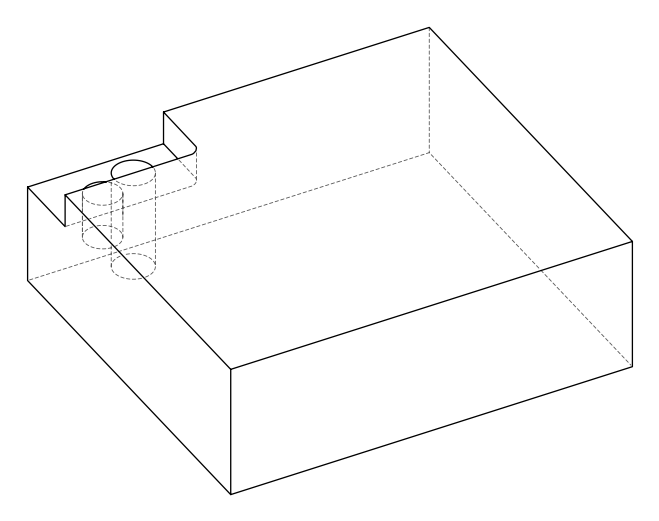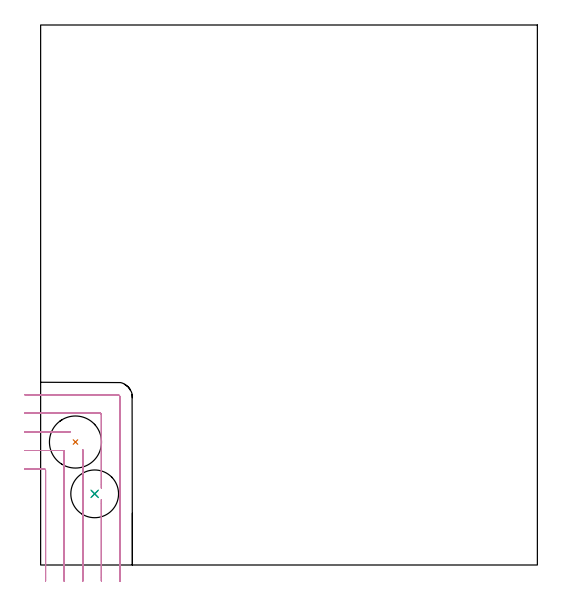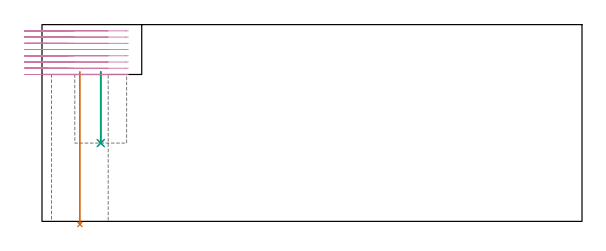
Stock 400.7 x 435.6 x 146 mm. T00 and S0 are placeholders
(PLAN: 4 operations, 3 tool changes, 15.3 min)
(1 INDEXABLE_INSERT_DRILL_THROUGH_HOLE_FROM_SOLID | STEP1HOLE | NXT0302_036 | 0.46 min | 202179 mm3)
(2 INDEXABLE_INSERT_DRILL_BLIND_HOLE_FROM_SOLID | STEP1POCKET | NXT0302_021 | 0.22 min | 42950 mm3)
(3 DRILL_TO_ENLARGE_BLIND_HOLE | STEP1POCKET | UGT0301_384 | 0.22 min | 59322 mm3)
(4 MILL_CORNER_NOTCH_RECTANGULAR | CORNER_NOTCH_RECTANGULAR | UGT0201_094 | Follow Part, ap 5, ae 75% | 14.36 min | 308154 mm3)
(TOOL NXT0302_036 | Index. Insert Drill 42mm [880-D4200L50-05] | D42 PA176 FL210 Z2)
(TOOL NXT0302_021 | Index. Insert Drill 25mm [880-D2500L25-05] | D25 PA176 FL125 Z2)
(TOOL UGT0301_384 | Twist Drill Flat Bottom 38.5 mm | D38.5 PA180 FL175 Z2)
(TOOL UGT0201_094 | End mill 20 mm | D20 FL38 Z4)
(OP 1 INDEXABLE_INSERT_DRILL_THROUGH_HOLE_FROM_SOLID)
G17 G21 G94 G90
T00 M6
G54
G17 G0 G90 X28.1 Y99.2 S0 M3
G43 Z156. H1
G94 G81 G98 Z-2.233 F250. R111.
G80
M5
M2
(OP 2 INDEXABLE_INSERT_DRILL_BLIND_HOLE_FROM_SOLID)
G17 G21 G94 G90
T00 M6
G54
G17 G0 G90 X43.6 Y57.4 S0 M3
G43 Z156. H1
G94 G81 G98 Z58.1 F250. R111.
G80
M5
M2
(OP 3 DRILL_TO_ENLARGE_BLIND_HOLE)
G17 G21 G94 G90
T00 M6
G54
G17 G0 G90 X43.6 Y57.4 S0 M3
G43 Z156. H0
G94 G81 G98 Z58.1 F250. R111.
G80
M5
M2
(OP 4 MILL_CORNER_NOTCH_RECTANGULAR)
G17 G21 G94 G90
T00 M6
G54
G17 G0 G90 X4. Y-13. S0 M3
G43 Z156. H0
Z141.375
G94 G1 Y-10. F250.
Y76.406 F500.
G3 X3.006 Y77.4 R1.
G1 X-10.
X-13. F250.
G0 Z156.
X19. Y-13.
Z141.375
G1 Y-10.
Y91.406 F500.
G3 X18.006 Y92.4 R1.
G1 X-10.
X-13. F250.
G0 Z156.
X34. Y-13.
Z141.375
G1 Y-10.
Y89.92 F500.
Y92.92 F250.
G0 Z156.
X23.774 Y107.4
Z141.375
G1 X20.774
X-10. F500.
X-13. F250.
G0 Z156.
X49. Y-13.
Z141.375
G1 Y-10.
Y49.902 F500.
Y52.902 F250.
G0 Z156.
Y61.906
Z141.375
G1 Y64.906
Y121.405 F500.
G3 X48.005 Y122.4 R1.
G1 X-10.
X-13. F250.
G0 Z156.
X64. Y-13.
Z141.375
G1 Y-10.
Y135.3 F500.
G3 X61.9 Y137.4 R2.1
G1 X-10.
X-13. F250.
G0 Z156.
X4. Y-13.
Z136.75
G1 Y-10.
Y76.406 F500.
G3 X3.006 Y77.4 R1.
G1 X-10.
X-13. F250.
G0 Z156.
X19. Y-13.
Z136.75
G1 Y-10.
Y91.406 F500.
G3 X18.006 Y92.4 R1.
G1 X-10.
X-13. F250.
G0 Z156.
X34. Y-13.
Z136.75
G1 Y-10.
Y89.92 F500.
Y92.92 F250.
G0 Z156.
X23.774 Y107.4
Z136.75
G1 X20.774
X-10. F500.
X-13. F250.
G0 Z156.
X49. Y-13.
Z136.75
G1 Y-10.
Y49.902 F500.
Y52.902 F250.
G0 Z156.
Y61.906
Z136.75
G1 Y64.906
Y121.405 F500.
G3 X48.005 Y122.4 R1.
G1 X-10.
X-13. F250.
G0 Z156.
X64. Y-13.
Z136.75
G1 Y-10.
Y135.3 F500.
G3 X61.9 Y137.4 R2.1
G1 X-10.
X-13. F250.
G0 Z156.
X4. Y-13.
Z132.125
G1 Y-10.
Y76.406 F500.
G3 X3.006 Y77.4 R1.
G1 X-10.
X-13. F250.
G0 Z156.
X19. Y-13.
Z132.125
G1 Y-10.
Y91.406 F500.
G3 X18.006 Y92.4 R1.
G1 X-10.
X-13. F250.
G0 Z156.
X34. Y-13.
Z132.125
G1 Y-10.
Y89.92 F500.
Y92.92 F250.
G0 Z156.
X23.774 Y107.4
Z132.125
G1 X20.774
X-10. F500.
X-13. F250.
G0 Z156.
X49. Y-13.
Z132.125
G1 Y-10.
Y49.902 F500.
Y52.902 F250.
G0 Z156.
Y61.902
Z132.125
G1 Y64.902
Y121.405 F500.
G3 X48.005 Y122.4 R1.
G1 X-10.
X-13. F250.
G0 Z156.
X64. Y-13.
Z132.125
G1 Y-10.
Y135.3 F500.
G3 X61.9 Y137.4 R2.1
G1 X-10.
X-13. F250.
G0 Z156.
X4. Y-13.
Z127.5
G1 Y-10.
Y76.406 F500.
G3 X3.006 Y77.4 R1.
G1 X-10.
X-13. F250.
G0 Z156.
X19. Y-13.
Z127.5
G1 Y-10.
Y91.406 F500.
G3 X18.006 Y92.4 R1.
G1 X-10.
X-13. F250.
G0 Z156.
X34. Y-13.
Z127.5
G1 Y-10.
Y89.92 F500.
Y92.92 F250.
G0 Z156.
X23.774 Y107.4
Z127.5
G1 X20.774
X-10. F500.
X-13. F250.
G0 Z156.
X49. Y-13.
Z127.5
G1 Y-10.
Y49.899 F500.
Y52.899 F250.
G0 Z156.
Y61.902
Z127.5
G1 Y64.902
Y121.405 F500.
G3 X48.005 Y122.4 R1.
G1 X-10.
X-13. F250.
G0 Z156.
X64. Y-13.
Z127.5
G1 Y-10.
Y135.3 F500.
G3 X61.9 Y137.4 R2.1
G1 X-10.
X-13. F250.
G0 Z156.
X4. Y-13.
Z122.875
G1 Y-10.
Y76.406 F500.
G3 X3.006 Y77.4 R1.
G1 X-10.
X-13. F250.
G0 Z156.
X19. Y-13.
Z122.875
G1 Y-10.
Y91.406 F500.
G3 X18.006 Y92.4 R1.
G1 X-10.
X-13. F250.
G0 Z156.
X34. Y-13.
Z122.875
G1 Y-10.
Y89.92 F500.
Y92.92 F250.
G0 Z156.
X23.774 Y107.4
Z122.875
G1 X20.774
X-10. F500.
X-13. F250.
G0 Z156.
X49. Y-13.
Z122.875
G1 Y-10.
Y49.902 F500.
Y52.902 F250.
G0 Z156.
Y61.906
Z122.875
G1 Y64.906
Y121.405 F500.
G3 X48.005 Y122.4 R1.
G1 X-10.
X-13. F250.
G0 Z156.
X64. Y-13.
Z122.875
G1 Y-10.
Y135.3 F500.
G3 X61.9 Y137.4 R2.1
G1 X-10.
X-13. F250.
G0 Z156.
X4. Y-13.
Z118.25
G1 Y-10.
Y76.406 F500.
G3 X3.006 Y77.4 R1.
G1 X-10.
X-13. F250.
G0 Z156.
X19. Y-13.
Z118.25
G1 Y-10.
Y91.406 F500.
G3 X18.006 Y92.4 R1.
G1 X-10.
X-13. F250.
G0 Z156.
X34. Y-13.
Z118.25
G1 Y-10.
Y89.92 F500.
Y92.92 F250.
G0 Z156.
X23.774 Y107.4
Z118.25
G1 X20.774
X-10. F500.
X-13. F250.
G0 Z156.
X49. Y-13.
Z118.25
G1 Y-10.
Y49.902 F500.
Y52.902 F250.
G0 Z156.
Y61.902
Z118.25
G1 Y64.902
Y121.405 F500.
G3 X48.005 Y122.4 R1.
G1 X-10.
X-13. F250.
G0 Z156.
X64. Y-13.
Z118.25
G1 Y-10.
Y135.3 F500.
G3 X61.9 Y137.4 R2.1
G1 X-10.
X-13. F250.
G0 Z156.
X4. Y-13.
Z113.625
G1 Y-10.
Y76.406 F500.
G3 X3.006 Y77.4 R1.
G1 X-10.
X-13. F250.
G0 Z156.
X19. Y-13.
Z113.625
G1 Y-10.
Y91.406 F500.
G3 X18.006 Y92.4 R1.
G1 X-10.
X-13. F250.
G0 Z156.
X34. Y-13.
Z113.625
G1 Y-10.
Y89.922 F500.
Y92.922 F250.
G0 Z156.
X23.774 Y107.4
Z113.625
G1 X20.774
X-10. F500.
X-13. F250.
G0 Z156.
X49. Y-13.
Z113.625
G1 Y-10.
Y49.899 F500.
Y52.899 F250.
G0 Z156.
Y61.902
Z113.625
G1 Y64.902
Y121.405 F500.
G3 X48.005 Y122.4 R1.
G1 X-10.
X-13. F250.
G0 Z156.
X64. Y-13.
Z113.625
G1 Y-10.
Y135.3 F500.
G3 X61.9 Y137.4 R2.1
G1 X-10.
X-13. F250.
G0 Z156.
X4. Y-13.
Z109.
G1 Y-10.
Y76.406 F500.
G3 X3.006 Y77.4 R1.
G1 X-10.
X-13. F250.
G0 Z156.
X19. Y-13.
Z109.
G1 Y-10.
Y91.406 F500.
G3 X18.006 Y92.4 R1.
G1 X-10.
X-13. F250.
G0 Z156.
X34. Y-13.
Z109.
G1 Y-10.
Y89.922 F500.
Y92.922 F250.
G0 Z156.
X23.774 Y107.4
Z109.
G1 X20.774
X-10. F500.
X-13. F250.
G0 Z156.
X49. Y-13.
Z109.
G1 Y-10.
Y49.902 F500.
Y52.902 F250.
G0 Z156.
Y61.906
Z109.
G1 Y64.906
Y121.405 F500.
G3 X48.005 Y122.4 R1.
G1 X-10.
X-13. F250.
G0 Z156.
X64. Y-13.
Z109.
G1 Y-10.
Y135.3 F500.
G3 X61.9 Y137.4 R2.1
G1 X-10.
X-13. F250.
G0 Z156.
M5
M2
